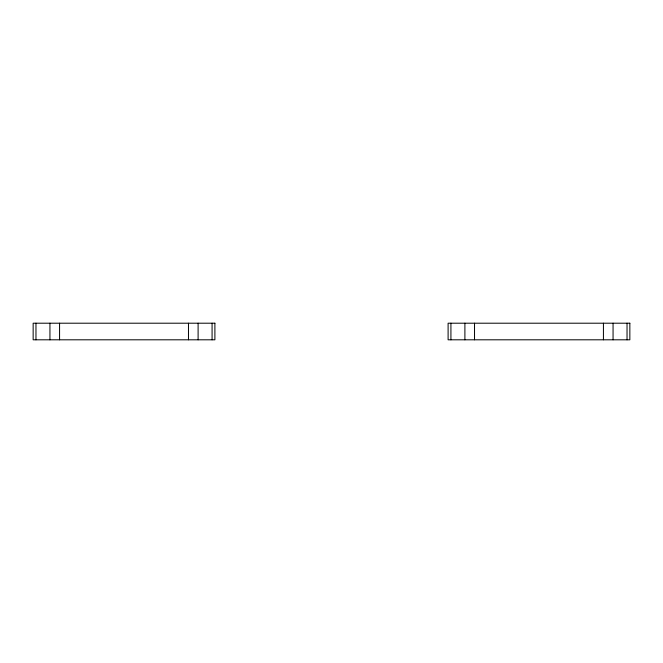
<?xml version="1.0" encoding="UTF-8"?>
<svg xmlns="http://www.w3.org/2000/svg" width="663" height="663" viewBox="0 0 663 663"><rect width="100%" height="100%" fill="white"/><g stroke="black" fill="none" stroke-linecap="round" stroke-linejoin="round"><path stroke-width="0.99" d="M627.032 323.204L627.032 339.804M613.06 323.204L613.06 339.804M603.429 323.204L603.429 339.804M474.526 323.204L474.526 339.804M464.896 323.204L464.896 339.804M450.923 323.204L450.923 339.804M212.077 323.204L212.077 339.804M198.104 323.204L198.104 339.804M188.474 323.204L188.474 339.804M59.571 323.204L59.571 339.804M49.94 323.204L49.94 339.804M35.968 323.204L35.968 339.804M214.895 323.204L33.15 323.204L33.15 339.804L214.895 339.804L214.895 323.204M629.85 323.204L448.105 323.204L448.105 339.804L629.85 339.804L629.85 323.204"/></g></svg>
